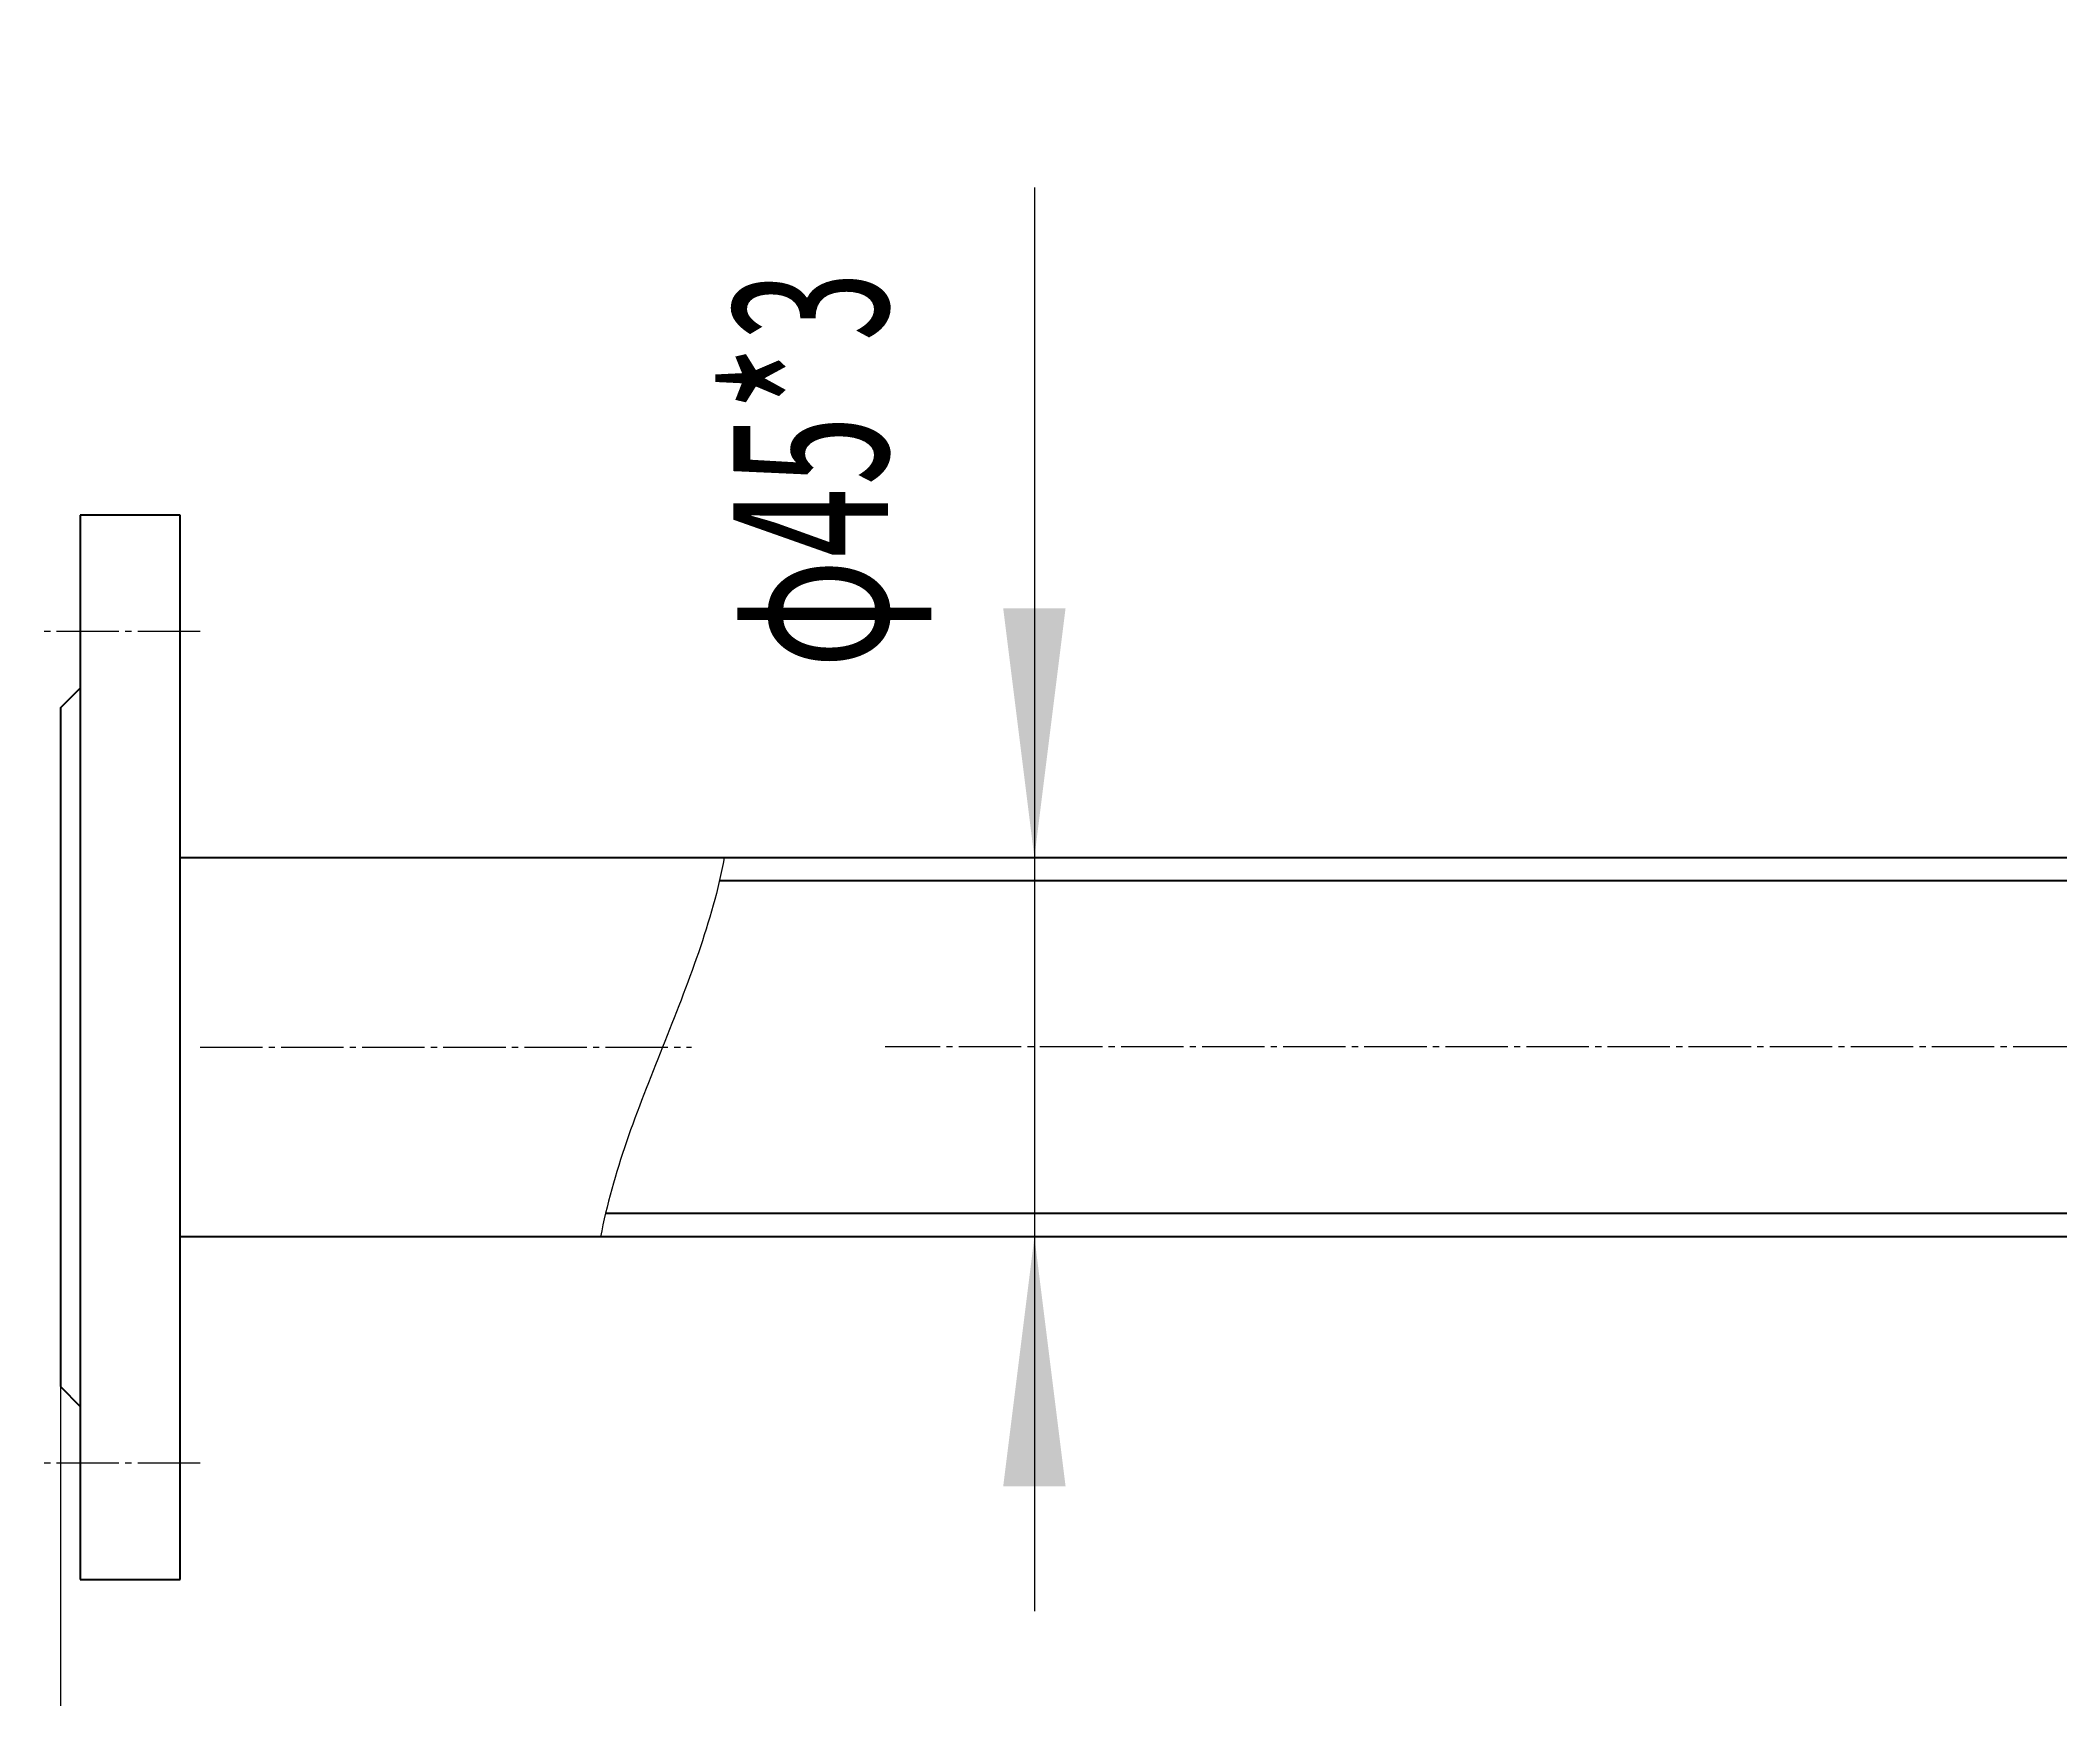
# Model space of a CAD drawing. Header units: millimetres. Extents: x -8910 to 8910, y -12615 to 12615.
# Drawn here: x -697 to 274, y 8382 to 9180 of the extents above; entities that cross this region are included whole.
import ezdxf

# ---------------------------------------------------------------- set-up
doc = ezdxf.new("R2010")
doc.units = ezdxf.units.MM
doc.linetypes.add('EB_DASHDOT', pattern=[39, 30, -3, 3, -3])
for name, color, linetype, lineweight in [('CAXA1', 1, 'EB_DASHDOT', 25), ('CAXA3', 7, 'Continuous', 25), ('CAXA4', 3, 'Continuous', 15)]:
    doc.layers.add(name, color=color, linetype=linetype, lineweight=lineweight)
doc.styles.add('UserTxtStyle1', font='FSGB2312.ttf', dxfattribs={"width": 0.667})
doc.styles.add('标准', font='FSGB2312.ttf', dxfattribs={"width": 0.667})
doc.dimstyles.new('标准', dxfattribs={"dimtxt": 3.5, "dimasz": 4, "dimexe": 2, "dimexo": 0, "dimtad": 1, "dimdsep": 46, "dimtxsty": '标准', "dimcen": 0, "dimdle": 6, "dimaunit": 1, "dimazin": 2, "dimtfac": 1, "dimtdec": 3, "dimtmove": 0, "dimatfit": 3, "dimfxl": 0, "dimtolj": 1, "dimtzin": 0, "dimarcsym": 0})

# ---------------------------------------------------------------- blocks, each defined once
blk = doc.blocks.new('*CAXBLOCK158157')
at = {"layer": 'CAXA4', "linetype": 'Continuous', "lineweight": 25, "transparency": 16777216}
for points in [[(-687.3, 8048.9), (-567.3, 8033.9), (-567.3, 8063.9)], [(824.06, 8048.9), (704.06, 8033.9), (704.06, 8063.9)]]:
    blk.add_hatch(color=0, dxfattribs=at).paths.add_polyline_path(points, flags=0)
at = {"layer": 'CAXA4', "color": 0, "linetype": 'Continuous', "lineweight": 25, "transparency": 16777216}
for p, q in [((824.06, 8604.42), (824.06, 7988.9)), ((-687.3, 8532.42), (-687.3, 7988.9)), ((-687.3, 8048.9), (824.06, 8048.9))]:
    blk.add_line(p, q, dxfattribs=at)
at = {"layer": 'CAXA4', "color": 0, "linetype": 'Continuous', "lineweight": 25, "transparency": 16777216, "insert": (8.33, 8195.87), "char_height": 76.6, "attachment_point": 1, "style": 'UserTxtStyle1'}
blk.add_mtext('\\fFangSong_GB2312|b0|i0|p34;280', dxfattribs=at)
blk = doc.blocks.new('*CAXBLOCK162161')
at = {"layer": 'CAXA4', "linetype": 'Continuous', "lineweight": 25, "transparency": 16777216}
for points in [[(-218.81, 8786.82), (-233.81, 8906.82), (-203.81, 8906.82)], [(-218.81, 8604.42), (-233.81, 8484.42), (-203.81, 8484.42)]]:
    blk.add_hatch(color=0, dxfattribs=at).paths.add_polyline_path(points, flags=0)
at = {"layer": 'CAXA4', "color": 0, "linetype": 'Continuous', "lineweight": 25, "transparency": 16777216}
for p, q in [((-218.81, 9109.19), (-218.81, 8424.42)), ((52.9, 8786.82), (-278.81, 8786.82)), ((121.93, 8604.42), (-278.81, 8604.42))]:
    blk.add_line(p, q, dxfattribs=at)
at = {"layer": 'CAXA4', "color": 0, "linetype": 'Continuous', "lineweight": 25, "transparency": 16777216, "insert": (-365.78, 8877.72), "char_height": 76.6, "attachment_point": 1, "rotation": 90, "style": 'UserTxtStyle1'}
blk.add_mtext('\\fFangSong_GB2312|b0|i0|p34;φ45*3', dxfattribs=at)

msp = doc.modelspace()

# ---------------------------------------------------------------- linework, layer by layer
at = {"layer": 'CAXA1', "linetype": 'EB_DASHDOT', "lineweight": 25}
for p, q in [((-620.097, 8895.62), (-696.897, 8895.62)), ((320.875, 8695.772), (-290.635, 8695.772)), ((-620.097, 8495.62), (-696.897, 8495.62))]:
    msp.add_line(p, q, dxfattribs=at)
at = {"layer": 'CAXA3', "linetype": 'Continuous', "lineweight": 70}
for p, q in [((-677.697, 8951.62), (-677.697, 8439.62)), ((-629.697, 8951.62), (-677.697, 8951.62)), ((-629.697, 8439.62), (-629.697, 8951.62)), ((-687.297, 8858.82), (-677.697, 8868.42)), ((-687.297, 8858.82), (-687.297, 8532.42)), ((52.898, 8786.82), (-629.697, 8786.82)), ((824.059, 8786.82), (52.898, 8786.82)), ((808.059, 8775.62), (-370.313, 8775.62)), ((559.031, 8615.62), (-425.114, 8615.62)), ((121.934, 8604.42), (-629.697, 8604.42)), ((559.031, 8604.42), (18.102, 8604.42)), ((-687.297, 8532.42), (-677.697, 8522.82)), ((-677.697, 8439.62), (-629.697, 8439.62))]:
    msp.add_line(p, q, dxfattribs=at)
at = {"layer": 'CAXA3', "linetype": 'EB_DASHDOT', "lineweight": 25}
msp.add_line((-620.097, 8695.62), (-383.688, 8695.62), dxfattribs=at)
at = {"layer": 'CAXA3', "linetype": 'Continuous', "lineweight": 25}
msp.add_open_spline([(-367.98, 8786.82), (-373.6, 8756.182), (-397.713, 8695.62), (-421.826, 8635.059), (-427.447, 8604.42)], degree=3, dxfattribs=at)

# ---------------------------------------------------------------- dimensions: what is measured, and where the dimension line sits
at = {"layer": 'CAXA4'}
dim = msp.add_linear_dim(base=(-218.806, 8977.885), p1=(52.898, 8786.82), p2=(121.934, 8604.42), angle=270, text='\\fFangSong_GB2312;φ45*3', dimstyle='标准', dxfattribs=at)
dim.commit()
dim.dimension.update_dxf_attribs({"geometry": '*CAXBLOCK162161', "text_midpoint": (-313.306, 8977.885)})
dim = msp.add_linear_dim(base=(174.986, 8048.899), p1=(-687.297, 8532.42), p2=(824.059, 8604.42), text='\\fFangSong_GB2312;280', dimstyle='标准', dxfattribs=at)
dim.commit()
dim.dimension.update_dxf_attribs({"geometry": '*CAXBLOCK158157', "text_midpoint": (68.381, 8143.399)})

doc.saveas('drawing.dxf')
